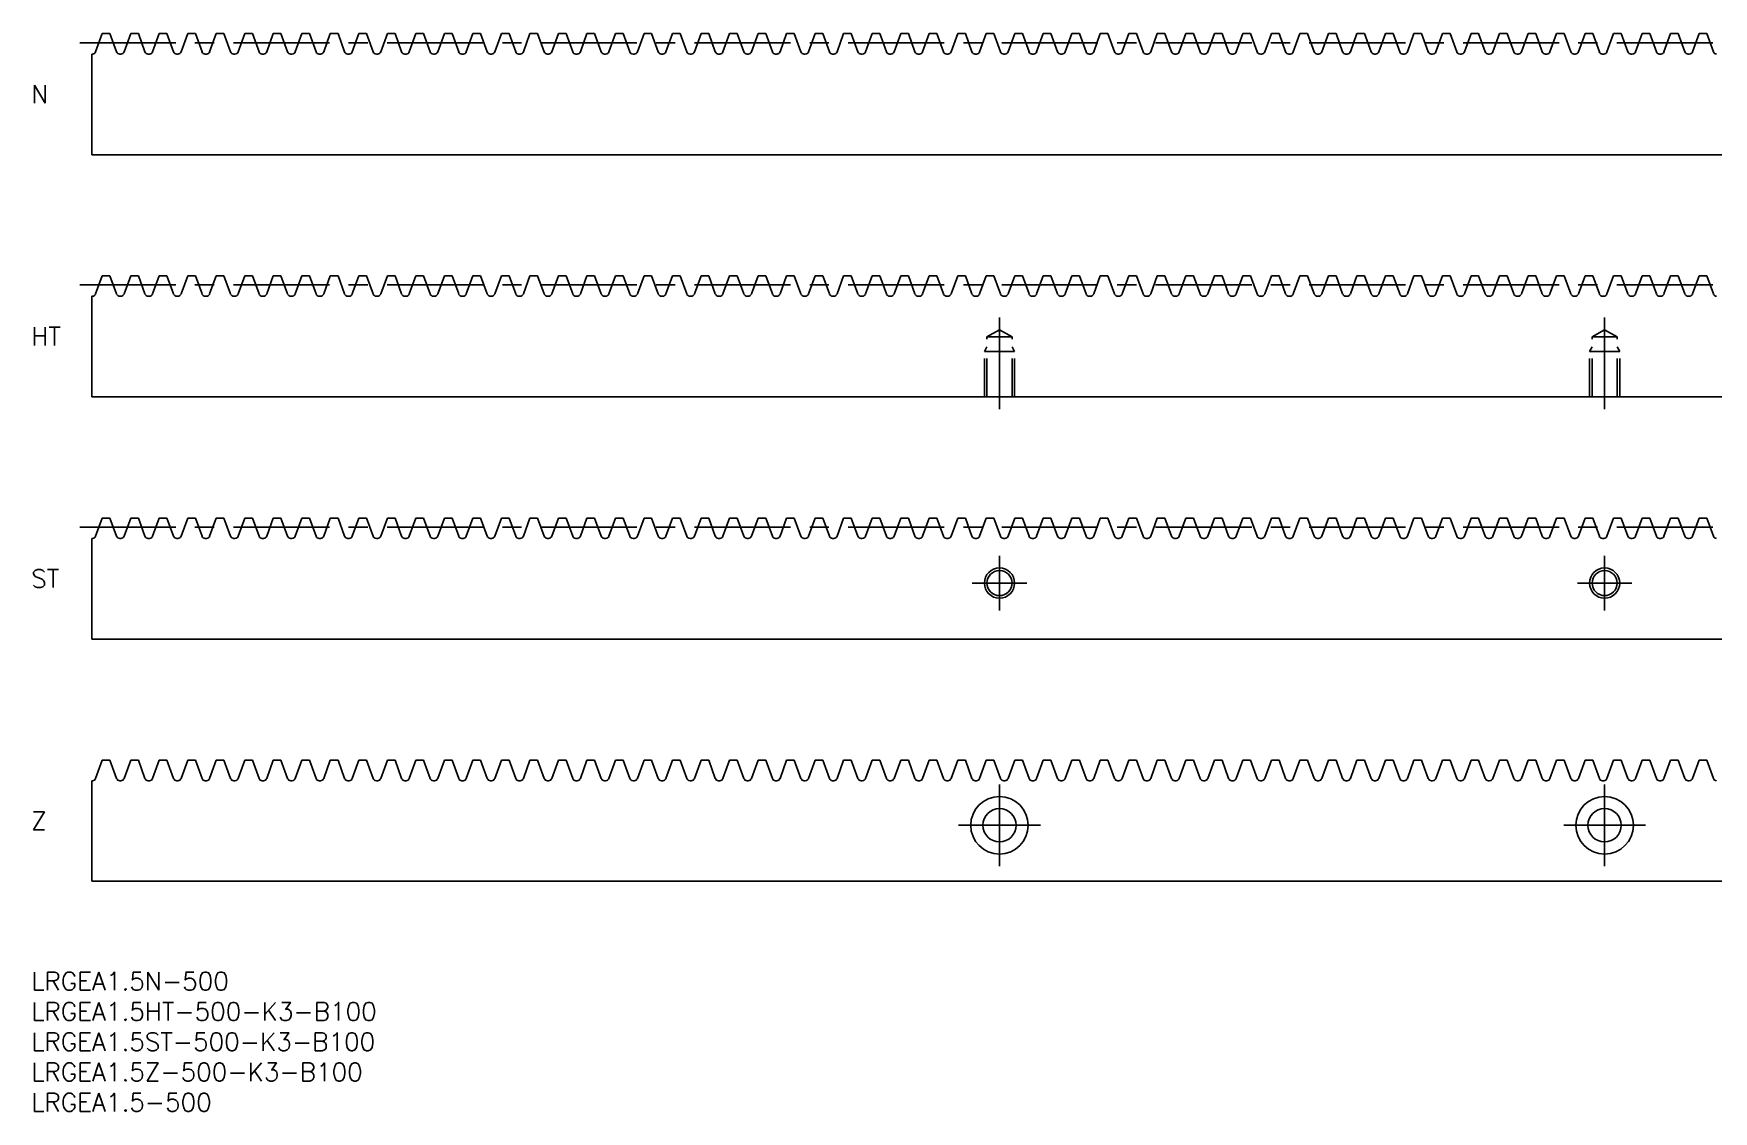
# Model space of a CAD drawing. Extents: x 0 to 542, y -23 to 155.
# Drawn here: x 0.4 to 278, y -23 to 155 of the extents above; entities that cross this region are included whole.
import ezdxf

# ---------------------------------------------------------------- set-up
doc = ezdxf.new("R2010")
doc.units = 0
doc.header["$LTSCALE"] = 0.5
doc.linetypes.add('CENTER', pattern=[50.8, 31.75, -6.35, 6.35, -6.35])
doc.linetypes.add('DASHED', pattern=[19.05, 12.7, -6.35])
for name, color, linetype in [('MSM_CENTER', 1, 'CENTER'), ('MSM_CONTINUOUS', 7, 'CONTINUOUS'), ('MSM_DASHED', 4, 'DASHED'), ('MSM_NARROW', 5, 'CONTINUOUS'), ('MSM_PART_NUMBER', 7, 'CONTINUOUS')]:
    doc.layers.add(name, color=color, linetype=linetype)
doc.styles.get("Standard").update_dxf_attribs({"font": 'txt.shx', "height": 3, "bigfont": 'bigfont.shx'})

msp = doc.modelspace()

# ---------------------------------------------------------------- linework, layer by layer
at = {"layer": 'MSM_CENTER'}
for p, q in [((8, 153.5), (512, 153.5)), ((8, 113.5), (512, 113.5)), ((160, 93), (160, 108.09)), ((260, 93), (260, 108.09)), ((8, 73.5), (512, 73.5)), ((160, 59.75), (160, 68.75)), ((260, 59.75), (260, 68.75)), ((155.5, 64.25), (164.5, 64.25)), ((255.5, 64.25), (264.5, 64.25)), ((160, 31), (160, 17.5)), ((260, 31), (260, 17.5)), ((166.75, 24.25), (153.25, 24.25)), ((266.75, 24.25), (253.25, 24.25))]:
    msp.add_line(p, q, dxfattribs=at)
at = {"layer": 'MSM_CONTINUOUS'}
for p, q in [((10.63, 152), (11.72, 155)), ((12.99, 155), (11.72, 155)), ((12.99, 155), (14.08, 152)), ((15.34, 152), (16.44, 155)), ((17.7, 155), (16.44, 155)), ((17.7, 155), (18.79, 152)), ((20.06, 152), (21.15, 155)), ((22.41, 155), (21.15, 155)), ((22.41, 155), (23.51, 152)), ((24.77, 152), (25.86, 155)), ((27.13, 155), (25.86, 155)), ((27.13, 155), (28.22, 152)), ((29.48, 152), (30.57, 155)), ((31.84, 155), (30.57, 155)), ((31.84, 155), (32.93, 152)), ((34.19, 152), (35.29, 155)), ((36.55, 155), (35.29, 155)), ((36.55, 155), (37.64, 152)), ((38.91, 152), (40, 155)), ((41.26, 155), (40, 155)), ((41.26, 155), (42.35, 152)), ((43.62, 152), (44.71, 155)), ((45.98, 155), (44.71, 155)), ((45.98, 155), (47.07, 152)), ((48.33, 152), (49.42, 155)), ((50.69, 155), (49.42, 155)), ((50.69, 155), (51.78, 152)), ((53.04, 152), (54.14, 155)), ((55.4, 155), (54.14, 155)), ((55.4, 155), (56.49, 152)), ((57.76, 152), (58.85, 155)), ((60.11, 155), (58.85, 155)), ((60.11, 155), (61.2, 152)), ((62.47, 152), (63.56, 155)), ((64.82, 155), (63.56, 155)), ((64.82, 155), (65.92, 152)), ((67.18, 152), (68.27, 155)), ((69.54, 155), (68.27, 155)), ((69.54, 155), (70.63, 152)), ((71.89, 152), (72.99, 155)), ((74.25, 155), (72.99, 155)), ((74.25, 155), (75.34, 152)), ((76.61, 152), (77.7, 155)), ((78.96, 155), (77.7, 155)), ((78.96, 155), (80.05, 152)), ((81.32, 152), (82.41, 155)), ((83.67, 155), (82.41, 155)), ((83.67, 155), (84.77, 152)), ((86.03, 152), (87.12, 155)), ((88.39, 155), (87.12, 155)), ((88.39, 155), (89.48, 152)), ((90.74, 152), (91.83, 155)), ((93.1, 155), (91.83, 155)), ((93.1, 155), (94.19, 152)), ((95.46, 152), (96.55, 155)), ((97.81, 155), (96.55, 155)), ((97.81, 155), (98.9, 152)), ((100.17, 152), (101.26, 155)), ((102.52, 155), (101.26, 155)), ((102.52, 155), (103.62, 152)), ((104.88, 152), (105.97, 155)), ((107.24, 155), (105.97, 155)), ((107.24, 155), (108.33, 152)), ((109.59, 152), (110.68, 155)), ((111.95, 155), (110.68, 155)), ((111.95, 155), (113.04, 152)), ((114.3, 152), (115.4, 155)), ((116.66, 155), (115.4, 155)), ((116.66, 155), (117.75, 152)), ((119.02, 152), (120.11, 155)), ((121.37, 155), (120.11, 155)), ((121.37, 155), (122.47, 152)), ((123.73, 152), (124.82, 155)), ((126.09, 155), (124.82, 155)), ((126.09, 155), (127.18, 152)), ((128.44, 152), (129.53, 155)), ((130.8, 155), (129.53, 155)), ((130.8, 155), (131.89, 152)), ((133.15, 152), (134.25, 155)), ((135.51, 155), (134.25, 155)), ((135.51, 155), (136.6, 152)), ((137.87, 152), (138.96, 155)), ((140.22, 155), (138.96, 155)), ((140.22, 155), (141.32, 152)), ((142.58, 152), (143.67, 155)), ((144.94, 155), (143.67, 155)), ((144.94, 155), (146.03, 152)), ((147.29, 152), (148.38, 155)), ((149.65, 155), (148.38, 155)), ((149.65, 155), (150.74, 152)), ((152, 152), (153.1, 155)), ((154.36, 155), (153.1, 155)), ((154.36, 155), (155.45, 152)), ((156.72, 152), (157.81, 155)), ((159.07, 155), (157.81, 155)), ((159.07, 155), (160.16, 152)), ((161.43, 152), (162.52, 155)), ((163.79, 155), (162.52, 155)), ((163.79, 155), (164.88, 152)), ((166.14, 152), (167.23, 155)), ((168.5, 155), (167.23, 155)), ((168.5, 155), (169.59, 152)), ((170.85, 152), (171.95, 155)), ((173.21, 155), (171.95, 155)), ((173.21, 155), (174.3, 152)), ((175.57, 152), (176.66, 155)), ((177.92, 155), (176.66, 155)), ((177.92, 155), (179.01, 152)), ((180.28, 152), (181.37, 155)), ((182.63, 155), (181.37, 155)), ((182.63, 155), (183.73, 152)), ((184.99, 152), (186.08, 155)), ((187.35, 155), (186.08, 155)), ((187.35, 155), (188.44, 152)), ((189.7, 152), (190.8, 155)), ((192.06, 155), (190.8, 155)), ((192.06, 155), (193.15, 152)), ((194.42, 152), (195.51, 155)), ((196.77, 155), (195.51, 155)), ((196.77, 155), (197.86, 152)), ((199.13, 152), (200.22, 155)), ((201.48, 155), (200.22, 155)), ((201.48, 155), (202.58, 152)), ((203.84, 152), (204.93, 155)), ((206.2, 155), (204.93, 155)), ((206.2, 155), (207.29, 152)), ((208.55, 152), (209.64, 155)), ((210.91, 155), (209.64, 155)), ((210.91, 155), (212, 152)), ((213.27, 152), (214.36, 155)), ((215.62, 155), (214.36, 155)), ((215.62, 155), (216.71, 152)), ((217.98, 152), (219.07, 155)), ((220.33, 155), (219.07, 155)), ((220.33, 155), (221.43, 152)), ((222.69, 152), (223.78, 155)), ((225.05, 155), (223.78, 155)), ((225.05, 155), (226.14, 152)), ((227.4, 152), (228.49, 155)), ((229.76, 155), (228.49, 155)), ((229.76, 155), (230.85, 152)), ((232.11, 152), (233.21, 155)), ((234.47, 155), (233.21, 155)), ((234.47, 155), (235.56, 152)), ((236.83, 152), (237.92, 155)), ((239.18, 155), (237.92, 155)), ((239.18, 155), (240.28, 152)), ((241.54, 152), (242.63, 155)), ((243.9, 155), (242.63, 155)), ((243.9, 155), (244.99, 152)), ((246.25, 152), (247.34, 155)), ((248.61, 155), (247.34, 155)), ((248.61, 155), (249.7, 152)), ((250.96, 152), (252.06, 155)), ((253.32, 155), (252.06, 155)), ((253.32, 155), (254.41, 152)), ((255.68, 152), (256.77, 155)), ((258.03, 155), (256.77, 155)), ((258.03, 155), (259.13, 152)), ((260.39, 152), (261.48, 155)), ((262.75, 155), (261.48, 155)), ((262.75, 155), (263.84, 152)), ((265.1, 152), (266.19, 155)), ((267.46, 155), (266.19, 155)), ((267.46, 155), (268.55, 152)), ((269.81, 152), (270.91, 155)), ((272.17, 155), (270.91, 155)), ((272.17, 155), (273.26, 152)), ((274.53, 152), (275.62, 155)), ((276.88, 155), (275.62, 155)), ((276.88, 155), (277.97, 152)), ((10, 151.62), (10.1, 151.62)), ((10, 151.62), (10, 135)), ((14.62, 151.62), (14.81, 151.62)), ((19.33, 151.62), (19.52, 151.62)), ((24.04, 151.62), (24.23, 151.62)), ((28.75, 151.62), (28.95, 151.62)), ((33.47, 151.62), (33.66, 151.62)), ((38.18, 151.62), (38.37, 151.62)), ((42.89, 151.62), (43.08, 151.62)), ((47.6, 151.62), (47.8, 151.62)), ((52.32, 151.62), (52.51, 151.62)), ((57.03, 151.62), (57.22, 151.62)), ((61.74, 151.62), (61.93, 151.62)), ((66.45, 151.62), (66.65, 151.62)), ((71.16, 151.62), (71.36, 151.62)), ((75.88, 151.62), (76.07, 151.62)), ((80.59, 151.62), (80.78, 151.62)), ((85.3, 151.62), (85.49, 151.62)), ((90.01, 151.62), (90.21, 151.62)), ((94.73, 151.62), (94.92, 151.62)), ((99.44, 151.62), (99.63, 151.62)), ((104.15, 151.62), (104.34, 151.62)), ((108.86, 151.62), (109.06, 151.62)), ((113.58, 151.62), (113.77, 151.62)), ((118.29, 151.62), (118.48, 151.62)), ((123, 151.62), (123.19, 151.62)), ((127.71, 151.62), (127.91, 151.62)), ((132.43, 151.62), (132.62, 151.62)), ((137.14, 151.62), (137.33, 151.62)), ((141.85, 151.62), (142.04, 151.62)), ((146.56, 151.62), (146.76, 151.62)), ((151.28, 151.62), (151.47, 151.62)), ((155.99, 151.62), (156.18, 151.62)), ((160.7, 151.62), (160.89, 151.62)), ((165.41, 151.62), (165.61, 151.62)), ((170.13, 151.62), (170.32, 151.62)), ((174.84, 151.62), (175.03, 151.62)), ((179.55, 151.62), (179.74, 151.62)), ((184.26, 151.62), (184.46, 151.62)), ((188.97, 151.62), (189.17, 151.62)), ((193.69, 151.62), (193.88, 151.62)), ((198.4, 151.62), (198.59, 151.62)), ((203.11, 151.62), (203.3, 151.62)), ((207.82, 151.62), (208.02, 151.62)), ((212.54, 151.62), (212.73, 151.62)), ((217.25, 151.62), (217.44, 151.62)), ((221.96, 151.62), (222.15, 151.62)), ((226.67, 151.62), (226.87, 151.62)), ((231.39, 151.62), (231.58, 151.62)), ((236.1, 151.62), (236.29, 151.62)), ((240.81, 151.62), (241, 151.62)), ((245.52, 151.62), (245.72, 151.62)), ((250.24, 151.62), (250.43, 151.62)), ((254.95, 151.62), (255.14, 151.62)), ((259.66, 151.62), (259.85, 151.62)), ((264.37, 151.62), (264.57, 151.62)), ((269.09, 151.62), (269.28, 151.62)), ((273.8, 151.62), (273.99, 151.62)), ((10, 135), (510, 135)), ((10.63, 112), (11.72, 115)), ((12.99, 115), (11.72, 115)), ((12.99, 115), (14.08, 112)), ((15.34, 112), (16.44, 115)), ((17.7, 115), (16.44, 115)), ((17.7, 115), (18.79, 112)), ((20.06, 112), (21.15, 115)), ((22.41, 115), (21.15, 115)), ((22.41, 115), (23.51, 112)), ((24.77, 112), (25.86, 115)), ((27.13, 115), (25.86, 115)), ((27.13, 115), (28.22, 112)), ((29.48, 112), (30.57, 115)), ((31.84, 115), (30.57, 115)), ((31.84, 115), (32.93, 112)), ((34.19, 112), (35.29, 115)), ((36.55, 115), (35.29, 115)), ((36.55, 115), (37.64, 112)), ((38.91, 112), (40, 115)), ((41.26, 115), (40, 115)), ((41.26, 115), (42.35, 112)), ((43.62, 112), (44.71, 115)), ((45.98, 115), (44.71, 115)), ((45.98, 115), (47.07, 112)), ((48.33, 112), (49.42, 115)), ((50.69, 115), (49.42, 115)), ((50.69, 115), (51.78, 112)), ((53.04, 112), (54.14, 115)), ((55.4, 115), (54.14, 115)), ((55.4, 115), (56.49, 112)), ((57.76, 112), (58.85, 115)), ((60.11, 115), (58.85, 115)), ((60.11, 115), (61.2, 112)), ((62.47, 112), (63.56, 115)), ((64.82, 115), (63.56, 115)), ((64.82, 115), (65.92, 112)), ((67.18, 112), (68.27, 115)), ((69.54, 115), (68.27, 115)), ((69.54, 115), (70.63, 112)), ((71.89, 112), (72.99, 115)), ((74.25, 115), (72.99, 115)), ((74.25, 115), (75.34, 112)), ((76.61, 112), (77.7, 115)), ((78.96, 115), (77.7, 115)), ((78.96, 115), (80.05, 112)), ((81.32, 112), (82.41, 115)), ((83.67, 115), (82.41, 115)), ((83.67, 115), (84.77, 112)), ((86.03, 112), (87.12, 115)), ((88.39, 115), (87.12, 115)), ((88.39, 115), (89.48, 112)), ((90.74, 112), (91.83, 115)), ((93.1, 115), (91.83, 115)), ((93.1, 115), (94.19, 112)), ((95.46, 112), (96.55, 115)), ((97.81, 115), (96.55, 115)), ((97.81, 115), (98.9, 112)), ((100.17, 112), (101.26, 115)), ((102.52, 115), (101.26, 115)), ((102.52, 115), (103.62, 112)), ((104.88, 112), (105.97, 115)), ((107.24, 115), (105.97, 115)), ((107.24, 115), (108.33, 112)), ((109.59, 112), (110.68, 115)), ((111.95, 115), (110.68, 115)), ((111.95, 115), (113.04, 112)), ((114.3, 112), (115.4, 115)), ((116.66, 115), (115.4, 115)), ((116.66, 115), (117.75, 112)), ((119.02, 112), (120.11, 115)), ((121.37, 115), (120.11, 115)), ((121.37, 115), (122.47, 112)), ((123.73, 112), (124.82, 115)), ((126.09, 115), (124.82, 115)), ((126.09, 115), (127.18, 112)), ((128.44, 112), (129.53, 115)), ((130.8, 115), (129.53, 115)), ((130.8, 115), (131.89, 112)), ((133.15, 112), (134.25, 115)), ((135.51, 115), (134.25, 115)), ((135.51, 115), (136.6, 112)), ((137.87, 112), (138.96, 115)), ((140.22, 115), (138.96, 115)), ((140.22, 115), (141.32, 112)), ((142.58, 112), (143.67, 115)), ((144.94, 115), (143.67, 115)), ((144.94, 115), (146.03, 112)), ((147.29, 112), (148.38, 115)), ((149.65, 115), (148.38, 115)), ((149.65, 115), (150.74, 112)), ((152, 112), (153.1, 115)), ((154.36, 115), (153.1, 115)), ((154.36, 115), (155.45, 112)), ((156.72, 112), (157.81, 115)), ((159.07, 115), (157.81, 115)), ((159.07, 115), (160.16, 112)), ((161.43, 112), (162.52, 115)), ((163.79, 115), (162.52, 115)), ((163.79, 115), (164.88, 112)), ((166.14, 112), (167.23, 115)), ((168.5, 115), (167.23, 115)), ((168.5, 115), (169.59, 112)), ((170.85, 112), (171.95, 115)), ((173.21, 115), (171.95, 115)), ((173.21, 115), (174.3, 112)), ((175.57, 112), (176.66, 115)), ((177.92, 115), (176.66, 115)), ((177.92, 115), (179.01, 112)), ((180.28, 112), (181.37, 115)), ((182.63, 115), (181.37, 115)), ((182.63, 115), (183.73, 112)), ((184.99, 112), (186.08, 115)), ((187.35, 115), (186.08, 115)), ((187.35, 115), (188.44, 112)), ((189.7, 112), (190.8, 115)), ((192.06, 115), (190.8, 115)), ((192.06, 115), (193.15, 112)), ((194.42, 112), (195.51, 115)), ((196.77, 115), (195.51, 115)), ((196.77, 115), (197.86, 112)), ((199.13, 112), (200.22, 115)), ((201.48, 115), (200.22, 115)), ((201.48, 115), (202.58, 112)), ((203.84, 112), (204.93, 115)), ((206.2, 115), (204.93, 115)), ((206.2, 115), (207.29, 112)), ((208.55, 112), (209.64, 115)), ((210.91, 115), (209.64, 115)), ((210.91, 115), (212, 112)), ((213.27, 112), (214.36, 115)), ((215.62, 115), (214.36, 115)), ((215.62, 115), (216.71, 112)), ((217.98, 112), (219.07, 115)), ((220.33, 115), (219.07, 115)), ((220.33, 115), (221.43, 112)), ((222.69, 112), (223.78, 115)), ((225.05, 115), (223.78, 115)), ((225.05, 115), (226.14, 112)), ((227.4, 112), (228.49, 115)), ((229.76, 115), (228.49, 115)), ((229.76, 115), (230.85, 112)), ((232.11, 112), (233.21, 115)), ((234.47, 115), (233.21, 115)), ((234.47, 115), (235.56, 112)), ((236.83, 112), (237.92, 115)), ((239.18, 115), (237.92, 115)), ((239.18, 115), (240.28, 112)), ((241.54, 112), (242.63, 115)), ((243.9, 115), (242.63, 115)), ((243.9, 115), (244.99, 112)), ((246.25, 112), (247.34, 115)), ((248.61, 115), (247.34, 115)), ((248.61, 115), (249.7, 112)), ((250.96, 112), (252.06, 115)), ((253.32, 115), (252.06, 115)), ((253.32, 115), (254.41, 112)), ((255.68, 112), (256.77, 115)), ((258.03, 115), (256.77, 115)), ((258.03, 115), (259.13, 112)), ((260.39, 112), (261.48, 115)), ((262.75, 115), (261.48, 115)), ((262.75, 115), (263.84, 112)), ((265.1, 112), (266.19, 115)), ((267.46, 115), (266.19, 115)), ((267.46, 115), (268.55, 112)), ((269.81, 112), (270.91, 115)), ((272.17, 115), (270.91, 115)), ((272.17, 115), (273.26, 112)), ((274.53, 112), (275.62, 115)), ((276.88, 115), (275.62, 115)), ((276.88, 115), (277.97, 112)), ((10, 111.62), (10.1, 111.62)), ((10, 111.62), (10, 95)), ((14.62, 111.62), (14.81, 111.62)), ((19.33, 111.62), (19.52, 111.62)), ((24.04, 111.62), (24.23, 111.62)), ((28.75, 111.62), (28.95, 111.62)), ((33.47, 111.62), (33.66, 111.62)), ((38.18, 111.62), (38.37, 111.62)), ((42.89, 111.62), (43.08, 111.62)), ((47.6, 111.62), (47.8, 111.62)), ((52.32, 111.62), (52.51, 111.62)), ((57.03, 111.62), (57.22, 111.62)), ((61.74, 111.62), (61.93, 111.62)), ((66.45, 111.62), (66.65, 111.62)), ((71.16, 111.62), (71.36, 111.62)), ((75.88, 111.62), (76.07, 111.62)), ((80.59, 111.62), (80.78, 111.62)), ((85.3, 111.62), (85.49, 111.62)), ((90.01, 111.62), (90.21, 111.62)), ((94.73, 111.62), (94.92, 111.62)), ((99.44, 111.62), (99.63, 111.62)), ((104.15, 111.62), (104.34, 111.62)), ((108.86, 111.62), (109.06, 111.62)), ((113.58, 111.62), (113.77, 111.62)), ((118.29, 111.62), (118.48, 111.62)), ((123, 111.62), (123.19, 111.62)), ((127.71, 111.62), (127.91, 111.62)), ((132.43, 111.62), (132.62, 111.62)), ((137.14, 111.62), (137.33, 111.62)), ((141.85, 111.62), (142.04, 111.62)), ((146.56, 111.62), (146.76, 111.62)), ((151.28, 111.62), (151.47, 111.62)), ((155.99, 111.62), (156.18, 111.62)), ((160.7, 111.62), (160.89, 111.62)), ((165.41, 111.62), (165.61, 111.62)), ((170.13, 111.62), (170.32, 111.62)), ((174.84, 111.62), (175.03, 111.62)), ((179.55, 111.62), (179.74, 111.62)), ((184.26, 111.62), (184.46, 111.62)), ((188.97, 111.62), (189.17, 111.62)), ((193.69, 111.62), (193.88, 111.62)), ((198.4, 111.62), (198.59, 111.62)), ((203.11, 111.62), (203.3, 111.62)), ((207.82, 111.62), (208.02, 111.62)), ((212.54, 111.62), (212.73, 111.62)), ((217.25, 111.62), (217.44, 111.62)), ((221.96, 111.62), (222.15, 111.62)), ((226.67, 111.62), (226.87, 111.62)), ((231.39, 111.62), (231.58, 111.62)), ((236.1, 111.62), (236.29, 111.62)), ((240.81, 111.62), (241, 111.62)), ((245.52, 111.62), (245.72, 111.62)), ((250.24, 111.62), (250.43, 111.62)), ((254.95, 111.62), (255.14, 111.62)), ((259.66, 111.62), (259.85, 111.62)), ((264.37, 111.62), (264.57, 111.62)), ((269.09, 111.62), (269.28, 111.62)), ((273.8, 111.62), (273.99, 111.62)), ((10, 95), (510, 95)), ((10.63, 72), (11.72, 75)), ((12.99, 75), (11.72, 75)), ((12.99, 75), (14.08, 72)), ((15.34, 72), (16.44, 75)), ((17.7, 75), (16.44, 75)), ((17.7, 75), (18.79, 72)), ((20.06, 72), (21.15, 75)), ((22.41, 75), (21.15, 75)), ((22.41, 75), (23.51, 72)), ((24.77, 72), (25.86, 75)), ((27.13, 75), (25.86, 75)), ((27.13, 75), (28.22, 72)), ((29.48, 72), (30.57, 75)), ((31.84, 75), (30.57, 75)), ((31.84, 75), (32.93, 72)), ((34.19, 72), (35.29, 75)), ((36.55, 75), (35.29, 75)), ((36.55, 75), (37.64, 72)), ((38.91, 72), (40, 75)), ((41.26, 75), (40, 75)), ((41.26, 75), (42.35, 72)), ((43.62, 72), (44.71, 75)), ((45.98, 75), (44.71, 75)), ((45.98, 75), (47.07, 72)), ((48.33, 72), (49.42, 75)), ((50.69, 75), (49.42, 75)), ((50.69, 75), (51.78, 72)), ((53.04, 72), (54.14, 75)), ((55.4, 75), (54.14, 75)), ((55.4, 75), (56.49, 72)), ((57.76, 72), (58.85, 75)), ((60.11, 75), (58.85, 75)), ((60.11, 75), (61.2, 72)), ((62.47, 72), (63.56, 75)), ((64.82, 75), (63.56, 75)), ((64.82, 75), (65.92, 72)), ((67.18, 72), (68.27, 75)), ((69.54, 75), (68.27, 75)), ((69.54, 75), (70.63, 72)), ((71.89, 72), (72.99, 75)), ((74.25, 75), (72.99, 75)), ((74.25, 75), (75.34, 72)), ((76.61, 72), (77.7, 75)), ((78.96, 75), (77.7, 75)), ((78.96, 75), (80.05, 72)), ((81.32, 72), (82.41, 75)), ((83.67, 75), (82.41, 75)), ((83.67, 75), (84.77, 72)), ((86.03, 72), (87.12, 75)), ((88.39, 75), (87.12, 75)), ((88.39, 75), (89.48, 72)), ((90.74, 72), (91.83, 75)), ((93.1, 75), (91.83, 75)), ((93.1, 75), (94.19, 72)), ((95.46, 72), (96.55, 75)), ((97.81, 75), (96.55, 75)), ((97.81, 75), (98.9, 72)), ((100.17, 72), (101.26, 75)), ((102.52, 75), (101.26, 75)), ((102.52, 75), (103.62, 72)), ((104.88, 72), (105.97, 75)), ((107.24, 75), (105.97, 75)), ((107.24, 75), (108.33, 72)), ((109.59, 72), (110.68, 75)), ((111.95, 75), (110.68, 75)), ((111.95, 75), (113.04, 72)), ((114.3, 72), (115.4, 75)), ((116.66, 75), (115.4, 75)), ((116.66, 75), (117.75, 72)), ((119.02, 72), (120.11, 75)), ((121.37, 75), (120.11, 75)), ((121.37, 75), (122.47, 72)), ((123.73, 72), (124.82, 75)), ((126.09, 75), (124.82, 75)), ((126.09, 75), (127.18, 72)), ((128.44, 72), (129.53, 75)), ((130.8, 75), (129.53, 75)), ((130.8, 75), (131.89, 72)), ((133.15, 72), (134.25, 75)), ((135.51, 75), (134.25, 75)), ((135.51, 75), (136.6, 72)), ((137.87, 72), (138.96, 75)), ((140.22, 75), (138.96, 75)), ((140.22, 75), (141.32, 72)), ((142.58, 72), (143.67, 75)), ((144.94, 75), (143.67, 75)), ((144.94, 75), (146.03, 72)), ((147.29, 72), (148.38, 75)), ((149.65, 75), (148.38, 75)), ((149.65, 75), (150.74, 72)), ((152, 72), (153.1, 75)), ((154.36, 75), (153.1, 75)), ((154.36, 75), (155.45, 72)), ((156.72, 72), (157.81, 75)), ((159.07, 75), (157.81, 75)), ((159.07, 75), (160.16, 72)), ((161.43, 72), (162.52, 75)), ((163.79, 75), (162.52, 75)), ((163.79, 75), (164.88, 72)), ((166.14, 72), (167.23, 75)), ((168.5, 75), (167.23, 75)), ((168.5, 75), (169.59, 72)), ((170.85, 72), (171.95, 75)), ((173.21, 75), (171.95, 75)), ((173.21, 75), (174.3, 72)), ((175.57, 72), (176.66, 75)), ((177.92, 75), (176.66, 75)), ((177.92, 75), (179.01, 72)), ((180.28, 72), (181.37, 75)), ((182.63, 75), (181.37, 75)), ((182.63, 75), (183.73, 72)), ((184.99, 72), (186.08, 75)), ((187.35, 75), (186.08, 75)), ((187.35, 75), (188.44, 72)), ((189.7, 72), (190.8, 75)), ((192.06, 75), (190.8, 75)), ((192.06, 75), (193.15, 72)), ((194.42, 72), (195.51, 75)), ((196.77, 75), (195.51, 75)), ((196.77, 75), (197.86, 72)), ((199.13, 72), (200.22, 75)), ((201.48, 75), (200.22, 75)), ((201.48, 75), (202.58, 72)), ((203.84, 72), (204.93, 75)), ((206.2, 75), (204.93, 75)), ((206.2, 75), (207.29, 72)), ((208.55, 72), (209.64, 75)), ((210.91, 75), (209.64, 75)), ((210.91, 75), (212, 72)), ((213.27, 72), (214.36, 75)), ((215.62, 75), (214.36, 75)), ((215.62, 75), (216.71, 72)), ((217.98, 72), (219.07, 75)), ((220.33, 75), (219.07, 75)), ((220.33, 75), (221.43, 72)), ((222.69, 72), (223.78, 75)), ((225.05, 75), (223.78, 75)), ((225.05, 75), (226.14, 72)), ((227.4, 72), (228.49, 75)), ((229.76, 75), (228.49, 75)), ((229.76, 75), (230.85, 72)), ((232.11, 72), (233.21, 75)), ((234.47, 75), (233.21, 75)), ((234.47, 75), (235.56, 72)), ((236.83, 72), (237.92, 75)), ((239.18, 75), (237.92, 75)), ((239.18, 75), (240.28, 72)), ((241.54, 72), (242.63, 75)), ((243.9, 75), (242.63, 75)), ((243.9, 75), (244.99, 72)), ((246.25, 72), (247.34, 75)), ((248.61, 75), (247.34, 75)), ((248.61, 75), (249.7, 72)), ((250.96, 72), (252.06, 75)), ((253.32, 75), (252.06, 75)), ((253.32, 75), (254.41, 72)), ((255.68, 72), (256.77, 75)), ((258.03, 75), (256.77, 75)), ((258.03, 75), (259.13, 72)), ((260.39, 72), (261.48, 75)), ((262.75, 75), (261.48, 75)), ((262.75, 75), (263.84, 72)), ((265.1, 72), (266.19, 75)), ((267.46, 75), (266.19, 75)), ((267.46, 75), (268.55, 72)), ((269.81, 72), (270.91, 75)), ((272.17, 75), (270.91, 75)), ((272.17, 75), (273.26, 72)), ((274.53, 72), (275.62, 75)), ((276.88, 75), (275.62, 75)), ((276.88, 75), (277.97, 72)), ((10, 71.62), (10.1, 71.62)), ((10, 71.62), (10, 55)), ((14.62, 71.62), (14.81, 71.62)), ((19.33, 71.62), (19.52, 71.62)), ((24.04, 71.62), (24.23, 71.62)), ((28.75, 71.62), (28.95, 71.62)), ((33.47, 71.62), (33.66, 71.62)), ((38.18, 71.62), (38.37, 71.62)), ((42.89, 71.62), (43.08, 71.62)), ((47.6, 71.62), (47.8, 71.62)), ((52.32, 71.62), (52.51, 71.62)), ((57.03, 71.62), (57.22, 71.62)), ((61.74, 71.62), (61.93, 71.62)), ((66.45, 71.62), (66.65, 71.62)), ((71.16, 71.62), (71.36, 71.62)), ((75.88, 71.62), (76.07, 71.62)), ((80.59, 71.62), (80.78, 71.62)), ((85.3, 71.62), (85.49, 71.62)), ((90.01, 71.62), (90.21, 71.62)), ((94.73, 71.62), (94.92, 71.62)), ((99.44, 71.62), (99.63, 71.62)), ((104.15, 71.62), (104.34, 71.62)), ((108.86, 71.62), (109.06, 71.62)), ((113.58, 71.62), (113.77, 71.62)), ((118.29, 71.62), (118.48, 71.62)), ((123, 71.62), (123.19, 71.62)), ((127.71, 71.62), (127.91, 71.62)), ((132.43, 71.62), (132.62, 71.62)), ((137.14, 71.62), (137.33, 71.62)), ((141.85, 71.62), (142.04, 71.62)), ((146.56, 71.62), (146.76, 71.62)), ((151.28, 71.62), (151.47, 71.62)), ((155.99, 71.62), (156.18, 71.62)), ((160.7, 71.62), (160.89, 71.62)), ((165.41, 71.62), (165.61, 71.62)), ((170.13, 71.62), (170.32, 71.62)), ((174.84, 71.62), (175.03, 71.62)), ((179.55, 71.62), (179.74, 71.62)), ((184.26, 71.62), (184.46, 71.62)), ((188.97, 71.62), (189.17, 71.62)), ((193.69, 71.62), (193.88, 71.62)), ((198.4, 71.62), (198.59, 71.62)), ((203.11, 71.62), (203.3, 71.62)), ((207.82, 71.62), (208.02, 71.62)), ((212.54, 71.62), (212.73, 71.62)), ((217.25, 71.62), (217.44, 71.62)), ((221.96, 71.62), (222.15, 71.62)), ((226.67, 71.62), (226.87, 71.62)), ((231.39, 71.62), (231.58, 71.62)), ((236.1, 71.62), (236.29, 71.62)), ((240.81, 71.62), (241, 71.62)), ((245.52, 71.62), (245.72, 71.62)), ((250.24, 71.62), (250.43, 71.62)), ((254.95, 71.62), (255.14, 71.62)), ((259.66, 71.62), (259.85, 71.62)), ((264.37, 71.62), (264.57, 71.62)), ((269.09, 71.62), (269.28, 71.62)), ((273.8, 71.62), (273.99, 71.62)), ((10, 55), (510, 55)), ((10.63, 32), (11.72, 35)), ((12.99, 35), (11.72, 35)), ((12.99, 35), (14.08, 32)), ((15.34, 32), (16.44, 35)), ((17.7, 35), (16.44, 35)), ((17.7, 35), (18.79, 32)), ((20.06, 32), (21.15, 35)), ((22.41, 35), (21.15, 35)), ((22.41, 35), (23.51, 32)), ((24.77, 32), (25.86, 35)), ((27.13, 35), (25.86, 35)), ((27.13, 35), (28.22, 32)), ((29.48, 32), (30.57, 35)), ((31.84, 35), (30.57, 35)), ((31.84, 35), (32.93, 32)), ((34.19, 32), (35.29, 35)), ((36.55, 35), (35.29, 35)), ((36.55, 35), (37.64, 32)), ((38.91, 32), (40, 35)), ((41.26, 35), (40, 35)), ((41.26, 35), (42.35, 32)), ((43.62, 32), (44.71, 35)), ((45.98, 35), (44.71, 35)), ((45.98, 35), (47.07, 32)), ((48.33, 32), (49.42, 35)), ((50.69, 35), (49.42, 35)), ((50.69, 35), (51.78, 32)), ((53.04, 32), (54.14, 35)), ((55.4, 35), (54.14, 35)), ((55.4, 35), (56.49, 32)), ((57.76, 32), (58.85, 35)), ((60.11, 35), (58.85, 35)), ((60.11, 35), (61.2, 32)), ((62.47, 32), (63.56, 35)), ((64.82, 35), (63.56, 35)), ((64.82, 35), (65.92, 32)), ((67.18, 32), (68.27, 35)), ((69.54, 35), (68.27, 35)), ((69.54, 35), (70.63, 32)), ((71.89, 32), (72.99, 35)), ((74.25, 35), (72.99, 35)), ((74.25, 35), (75.34, 32)), ((76.61, 32), (77.7, 35)), ((78.96, 35), (77.7, 35)), ((78.96, 35), (80.05, 32)), ((81.32, 32), (82.41, 35)), ((83.67, 35), (82.41, 35)), ((83.67, 35), (84.77, 32)), ((86.03, 32), (87.12, 35)), ((88.39, 35), (87.12, 35)), ((88.39, 35), (89.48, 32)), ((90.74, 32), (91.83, 35)), ((93.1, 35), (91.83, 35)), ((93.1, 35), (94.19, 32)), ((95.46, 32), (96.55, 35)), ((97.81, 35), (96.55, 35)), ((97.81, 35), (98.9, 32)), ((100.17, 32), (101.26, 35)), ((102.52, 35), (101.26, 35)), ((102.52, 35), (103.62, 32)), ((104.88, 32), (105.97, 35)), ((107.24, 35), (105.97, 35)), ((107.24, 35), (108.33, 32)), ((109.59, 32), (110.68, 35)), ((111.95, 35), (110.68, 35)), ((111.95, 35), (113.04, 32)), ((114.3, 32), (115.4, 35)), ((116.66, 35), (115.4, 35)), ((116.66, 35), (117.75, 32)), ((119.02, 32), (120.11, 35)), ((121.37, 35), (120.11, 35)), ((121.37, 35), (122.47, 32)), ((123.73, 32), (124.82, 35)), ((126.09, 35), (124.82, 35)), ((126.09, 35), (127.18, 32)), ((128.44, 32), (129.53, 35)), ((130.8, 35), (129.53, 35)), ((130.8, 35), (131.89, 32)), ((133.15, 32), (134.25, 35)), ((135.51, 35), (134.25, 35)), ((135.51, 35), (136.6, 32)), ((137.87, 32), (138.96, 35)), ((140.22, 35), (138.96, 35)), ((140.22, 35), (141.32, 32)), ((142.58, 32), (143.67, 35)), ((144.94, 35), (143.67, 35)), ((144.94, 35), (146.03, 32)), ((147.29, 32), (148.38, 35)), ((149.65, 35), (148.38, 35)), ((149.65, 35), (150.74, 32)), ((152, 32), (153.1, 35)), ((154.36, 35), (153.1, 35)), ((154.36, 35), (155.45, 32)), ((156.72, 32), (157.81, 35)), ((159.07, 35), (157.81, 35)), ((159.07, 35), (160.16, 32)), ((161.43, 32), (162.52, 35)), ((163.79, 35), (162.52, 35)), ((163.79, 35), (164.88, 32)), ((166.14, 32), (167.23, 35)), ((168.5, 35), (167.23, 35)), ((168.5, 35), (169.59, 32)), ((170.85, 32), (171.95, 35)), ((173.21, 35), (171.95, 35)), ((173.21, 35), (174.3, 32)), ((175.57, 32), (176.66, 35)), ((177.92, 35), (176.66, 35)), ((177.92, 35), (179.01, 32)), ((180.28, 32), (181.37, 35)), ((182.63, 35), (181.37, 35)), ((182.63, 35), (183.73, 32)), ((184.99, 32), (186.08, 35)), ((187.35, 35), (186.08, 35)), ((187.35, 35), (188.44, 32)), ((189.7, 32), (190.8, 35)), ((192.06, 35), (190.8, 35)), ((192.06, 35), (193.15, 32)), ((194.42, 32), (195.51, 35)), ((196.77, 35), (195.51, 35)), ((196.77, 35), (197.86, 32)), ((199.13, 32), (200.22, 35)), ((201.48, 35), (200.22, 35)), ((201.48, 35), (202.58, 32)), ((203.84, 32), (204.93, 35)), ((206.2, 35), (204.93, 35)), ((206.2, 35), (207.29, 32)), ((208.55, 32), (209.64, 35)), ((210.91, 35), (209.64, 35)), ((210.91, 35), (212, 32)), ((213.27, 32), (214.36, 35)), ((215.62, 35), (214.36, 35)), ((215.62, 35), (216.71, 32)), ((217.98, 32), (219.07, 35)), ((220.33, 35), (219.07, 35)), ((220.33, 35), (221.43, 32)), ((222.69, 32), (223.78, 35)), ((225.05, 35), (223.78, 35)), ((225.05, 35), (226.14, 32)), ((227.4, 32), (228.49, 35)), ((229.76, 35), (228.49, 35)), ((229.76, 35), (230.85, 32)), ((232.11, 32), (233.21, 35)), ((234.47, 35), (233.21, 35)), ((234.47, 35), (235.56, 32)), ((236.83, 32), (237.92, 35)), ((239.18, 35), (237.92, 35)), ((239.18, 35), (240.28, 32)), ((241.54, 32), (242.63, 35)), ((243.9, 35), (242.63, 35)), ((243.9, 35), (244.99, 32)), ((246.25, 32), (247.34, 35)), ((248.61, 35), (247.34, 35)), ((248.61, 35), (249.7, 32)), ((250.96, 32), (252.06, 35)), ((253.32, 35), (252.06, 35)), ((253.32, 35), (254.41, 32)), ((255.68, 32), (256.77, 35)), ((258.03, 35), (256.77, 35)), ((258.03, 35), (259.13, 32)), ((260.39, 32), (261.48, 35)), ((262.75, 35), (261.48, 35)), ((262.75, 35), (263.84, 32)), ((265.1, 32), (266.19, 35)), ((267.46, 35), (266.19, 35)), ((267.46, 35), (268.55, 32)), ((269.81, 32), (270.91, 35)), ((272.17, 35), (270.91, 35)), ((272.17, 35), (273.26, 32)), ((274.53, 32), (275.62, 35)), ((276.88, 35), (275.62, 35)), ((276.88, 35), (277.97, 32)), ((10, 31.62), (10.1, 31.62)), ((10, 31.62), (10, 15)), ((14.62, 31.62), (14.81, 31.62)), ((19.33, 31.62), (19.52, 31.62)), ((24.04, 31.62), (24.23, 31.62)), ((28.75, 31.62), (28.95, 31.62)), ((33.47, 31.62), (33.66, 31.62)), ((38.18, 31.62), (38.37, 31.62)), ((42.89, 31.62), (43.08, 31.62)), ((47.6, 31.62), (47.8, 31.62)), ((52.32, 31.62), (52.51, 31.62)), ((57.03, 31.62), (57.22, 31.62)), ((61.74, 31.62), (61.93, 31.62)), ((66.45, 31.62), (66.65, 31.62)), ((71.16, 31.62), (71.36, 31.62)), ((75.88, 31.62), (76.07, 31.62)), ((80.59, 31.62), (80.78, 31.62)), ((85.3, 31.62), (85.49, 31.62)), ((90.01, 31.62), (90.21, 31.62)), ((94.73, 31.62), (94.92, 31.62)), ((99.44, 31.62), (99.63, 31.62)), ((104.15, 31.62), (104.34, 31.62)), ((108.86, 31.62), (109.06, 31.62)), ((113.58, 31.62), (113.77, 31.62)), ((118.29, 31.62), (118.48, 31.62)), ((123, 31.62), (123.19, 31.62)), ((127.71, 31.62), (127.91, 31.62)), ((132.43, 31.62), (132.62, 31.62)), ((137.14, 31.62), (137.33, 31.62)), ((141.85, 31.62), (142.04, 31.62)), ((146.56, 31.62), (146.76, 31.62)), ((151.28, 31.62), (151.47, 31.62)), ((155.99, 31.62), (156.18, 31.62)), ((160.7, 31.62), (160.89, 31.62)), ((165.41, 31.62), (165.61, 31.62)), ((170.13, 31.62), (170.32, 31.62)), ((174.84, 31.62), (175.03, 31.62)), ((179.55, 31.62), (179.74, 31.62)), ((184.26, 31.62), (184.46, 31.62)), ((188.97, 31.62), (189.17, 31.62)), ((193.69, 31.62), (193.88, 31.62)), ((198.4, 31.62), (198.59, 31.62)), ((203.11, 31.62), (203.3, 31.62)), ((207.82, 31.62), (208.02, 31.62)), ((212.54, 31.62), (212.73, 31.62)), ((217.25, 31.62), (217.44, 31.62)), ((221.96, 31.62), (222.15, 31.62)), ((226.67, 31.62), (226.87, 31.62)), ((231.39, 31.62), (231.58, 31.62)), ((236.1, 31.62), (236.29, 31.62)), ((240.81, 31.62), (241, 31.62)), ((245.52, 31.62), (245.72, 31.62)), ((250.24, 31.62), (250.43, 31.62)), ((254.95, 31.62), (255.14, 31.62)), ((259.66, 31.62), (259.85, 31.62)), ((264.37, 31.62), (264.57, 31.62)), ((269.09, 31.62), (269.28, 31.62)), ((273.8, 31.62), (273.99, 31.62)), ((10, 15), (510, 15))]:
    msp.add_line(p, q, dxfattribs=at)
for centre, radius in [((160, 64.25), 2.07), ((260, 64.25), 2.07), ((160, 24.25), 4.75), ((260, 24.25), 4.75), ((160, 24.25), 2.75), ((260, 24.25), 2.75)]:
    msp.add_circle(centre, radius, dxfattribs=at)
for centre, start, end in [((10.1, 152.19), 270, 340), ((14.62, 152.19), 200, 270), ((14.81, 152.19), 270, 340), ((19.33, 152.19), 200, 270), ((19.52, 152.19), 270, 340), ((24.04, 152.19), 200, 270), ((24.23, 152.19), 270, 340), ((28.75, 152.19), 200, 270), ((28.95, 152.19), 270, 340), ((33.47, 152.19), 200, 270), ((33.66, 152.19), 270, 340), ((38.18, 152.19), 200, 270), ((38.37, 152.19), 270, 340), ((42.89, 152.19), 200, 270), ((43.08, 152.19), 270, 340), ((47.6, 152.19), 200, 270), ((47.8, 152.19), 270, 340), ((52.32, 152.19), 200, 270), ((52.51, 152.19), 270, 340), ((57.03, 152.19), 200, 270), ((57.22, 152.19), 270, 340), ((61.74, 152.19), 200, 270), ((61.93, 152.19), 270, 340), ((66.45, 152.19), 200, 270), ((66.65, 152.19), 270, 340), ((71.16, 152.19), 200, 270), ((71.36, 152.19), 270, 340), ((75.88, 152.19), 200, 270), ((76.07, 152.19), 270, 340), ((80.59, 152.19), 200, 270), ((80.78, 152.19), 270, 340), ((85.3, 152.19), 200, 270), ((85.49, 152.19), 270, 340), ((90.01, 152.19), 200, 270), ((90.21, 152.19), 270, 340), ((94.73, 152.19), 200, 270), ((94.92, 152.19), 270, 340), ((99.44, 152.19), 200, 270), ((99.63, 152.19), 270, 340), ((104.15, 152.19), 200, 270), ((104.34, 152.19), 270, 340), ((108.86, 152.19), 200, 270), ((109.06, 152.19), 270, 340), ((113.58, 152.19), 200, 270), ((113.77, 152.19), 270, 340), ((118.29, 152.19), 200, 270), ((118.48, 152.19), 270, 340), ((123, 152.19), 200, 270), ((123.19, 152.19), 270, 340), ((127.71, 152.19), 200, 270), ((127.91, 152.19), 270, 340), ((132.43, 152.19), 200, 270), ((132.62, 152.19), 270, 340), ((137.14, 152.19), 200, 270), ((137.33, 152.19), 270, 340), ((141.85, 152.19), 200, 270), ((142.04, 152.19), 270, 340), ((146.56, 152.19), 200, 270), ((146.76, 152.19), 270, 340), ((151.28, 152.19), 200, 270), ((151.47, 152.19), 270, 340), ((155.99, 152.19), 200, 270), ((156.18, 152.19), 270, 340), ((160.7, 152.19), 200, 270), ((160.89, 152.19), 270, 340), ((165.41, 152.19), 200, 270), ((165.61, 152.19), 270, 340), ((170.13, 152.19), 200, 270), ((170.32, 152.19), 270, 340), ((174.84, 152.19), 200, 270), ((175.03, 152.19), 270, 340), ((179.55, 152.19), 200, 270), ((179.74, 152.19), 270, 340), ((184.26, 152.19), 200, 270), ((184.46, 152.19), 270, 340), ((188.97, 152.19), 200, 270), ((189.17, 152.19), 270, 340), ((193.69, 152.19), 200, 270), ((193.88, 152.19), 270, 340), ((198.4, 152.19), 200, 270), ((198.59, 152.19), 270, 340), ((203.11, 152.19), 200, 270), ((203.3, 152.19), 270, 340), ((207.82, 152.19), 200, 270), ((208.02, 152.19), 270, 340), ((212.54, 152.19), 200, 270), ((212.73, 152.19), 270, 340), ((217.25, 152.19), 200, 270), ((217.44, 152.19), 270, 340), ((221.96, 152.19), 200, 270), ((222.15, 152.19), 270, 340), ((226.67, 152.19), 200, 270), ((226.87, 152.19), 270, 340), ((231.39, 152.19), 200, 270), ((231.58, 152.19), 270, 340), ((236.1, 152.19), 200, 270), ((236.29, 152.19), 270, 340), ((240.81, 152.19), 200, 270), ((241, 152.19), 270, 340), ((245.52, 152.19), 200, 270), ((245.72, 152.19), 270, 340), ((250.24, 152.19), 200, 270), ((250.43, 152.19), 270, 340), ((254.95, 152.19), 200, 270), ((255.14, 152.19), 270, 340), ((259.66, 152.19), 200, 270), ((259.85, 152.19), 270, 340), ((264.37, 152.19), 200, 270), ((264.57, 152.19), 270, 340), ((269.09, 152.19), 200, 270), ((269.28, 152.19), 270, 340), ((273.8, 152.19), 200, 270), ((273.99, 152.19), 270, 340), ((278.51, 152.19), 200, 270), ((10.1, 112.19), 270, 340), ((14.62, 112.19), 200, 270), ((14.81, 112.19), 270, 340), ((19.33, 112.19), 200, 270), ((19.52, 112.19), 270, 340), ((24.04, 112.19), 200, 270), ((24.23, 112.19), 270, 340), ((28.75, 112.19), 200, 270), ((28.95, 112.19), 270, 340), ((33.47, 112.19), 200, 270), ((33.66, 112.19), 270, 340), ((38.18, 112.19), 200, 270), ((38.37, 112.19), 270, 340), ((42.89, 112.19), 200, 270), ((43.08, 112.19), 270, 340), ((47.6, 112.19), 200, 270), ((47.8, 112.19), 270, 340), ((52.32, 112.19), 200, 270), ((52.51, 112.19), 270, 340), ((57.03, 112.19), 200, 270), ((57.22, 112.19), 270, 340), ((61.74, 112.19), 200, 270), ((61.93, 112.19), 270, 340), ((66.45, 112.19), 200, 270), ((66.65, 112.19), 270, 340), ((71.16, 112.19), 200, 270), ((71.36, 112.19), 270, 340), ((75.88, 112.19), 200, 270), ((76.07, 112.19), 270, 340), ((80.59, 112.19), 200, 270), ((80.78, 112.19), 270, 340), ((85.3, 112.19), 200, 270), ((85.49, 112.19), 270, 340), ((90.01, 112.19), 200, 270), ((90.21, 112.19), 270, 340), ((94.73, 112.19), 200, 270), ((94.92, 112.19), 270, 340), ((99.44, 112.19), 200, 270), ((99.63, 112.19), 270, 340), ((104.15, 112.19), 200, 270), ((104.34, 112.19), 270, 340), ((108.86, 112.19), 200, 270), ((109.06, 112.19), 270, 340), ((113.58, 112.19), 200, 270), ((113.77, 112.19), 270, 340), ((118.29, 112.19), 200, 270), ((118.48, 112.19), 270, 340), ((123, 112.19), 200, 270), ((123.19, 112.19), 270, 340), ((127.71, 112.19), 200, 270), ((127.91, 112.19), 270, 340), ((132.43, 112.19), 200, 270), ((132.62, 112.19), 270, 340), ((137.14, 112.19), 200, 270), ((137.33, 112.19), 270, 340), ((141.85, 112.19), 200, 270), ((142.04, 112.19), 270, 340), ((146.56, 112.19), 200, 270), ((146.76, 112.19), 270, 340), ((151.28, 112.19), 200, 270), ((151.47, 112.19), 270, 340), ((155.99, 112.19), 200, 270), ((156.18, 112.19), 270, 340), ((160.7, 112.19), 200, 270), ((160.89, 112.19), 270, 340), ((165.41, 112.19), 200, 270), ((165.61, 112.19), 270, 340), ((170.13, 112.19), 200, 270), ((170.32, 112.19), 270, 340), ((174.84, 112.19), 200, 270), ((175.03, 112.19), 270, 340), ((179.55, 112.19), 200, 270), ((179.74, 112.19), 270, 340), ((184.26, 112.19), 200, 270), ((184.46, 112.19), 270, 340), ((188.97, 112.19), 200, 270), ((189.17, 112.19), 270, 340), ((193.69, 112.19), 200, 270), ((193.88, 112.19), 270, 340), ((198.4, 112.19), 200, 270), ((198.59, 112.19), 270, 340), ((203.11, 112.19), 200, 270), ((203.3, 112.19), 270, 340), ((207.82, 112.19), 200, 270), ((208.02, 112.19), 270, 340), ((212.54, 112.19), 200, 270), ((212.73, 112.19), 270, 340), ((217.25, 112.19), 200, 270), ((217.44, 112.19), 270, 340), ((221.96, 112.19), 200, 270), ((222.15, 112.19), 270, 340), ((226.67, 112.19), 200, 270), ((226.87, 112.19), 270, 340), ((231.39, 112.19), 200, 270), ((231.58, 112.19), 270, 340), ((236.1, 112.19), 200, 270), ((236.29, 112.19), 270, 340), ((240.81, 112.19), 200, 270), ((241, 112.19), 270, 340), ((245.52, 112.19), 200, 270), ((245.72, 112.19), 270, 340), ((250.24, 112.19), 200, 270), ((250.43, 112.19), 270, 340), ((254.95, 112.19), 200, 270), ((255.14, 112.19), 270, 340), ((259.66, 112.19), 200, 270), ((259.85, 112.19), 270, 340), ((264.37, 112.19), 200, 270), ((264.57, 112.19), 270, 340), ((269.09, 112.19), 200, 270), ((269.28, 112.19), 270, 340), ((273.8, 112.19), 200, 270), ((273.99, 112.19), 270, 340), ((278.51, 112.19), 200, 270), ((10.1, 72.19), 270, 340), ((14.62, 72.19), 200, 270), ((14.81, 72.19), 270, 340), ((19.33, 72.19), 200, 270), ((19.52, 72.19), 270, 340), ((24.04, 72.19), 200, 270), ((24.23, 72.19), 270, 340), ((28.75, 72.19), 200, 270), ((28.95, 72.19), 270, 340), ((33.47, 72.19), 200, 270), ((33.66, 72.19), 270, 340), ((38.18, 72.19), 200, 270), ((38.37, 72.19), 270, 340), ((42.89, 72.19), 200, 270), ((43.08, 72.19), 270, 340), ((47.6, 72.19), 200, 270), ((47.8, 72.19), 270, 340), ((52.32, 72.19), 200, 270), ((52.51, 72.19), 270, 340), ((57.03, 72.19), 200, 270), ((57.22, 72.19), 270, 340), ((61.74, 72.19), 200, 270), ((61.93, 72.19), 270, 340), ((66.45, 72.19), 200, 270), ((66.65, 72.19), 270, 340), ((71.16, 72.19), 200, 270), ((71.36, 72.19), 270, 340), ((75.88, 72.19), 200, 270), ((76.07, 72.19), 270, 340), ((80.59, 72.19), 200, 270), ((80.78, 72.19), 270, 340), ((85.3, 72.19), 200, 270), ((85.49, 72.19), 270, 340), ((90.01, 72.19), 200, 270), ((90.21, 72.19), 270, 340), ((94.73, 72.19), 200, 270), ((94.92, 72.19), 270, 340), ((99.44, 72.19), 200, 270), ((99.63, 72.19), 270, 340), ((104.15, 72.19), 200, 270), ((104.34, 72.19), 270, 340), ((108.86, 72.19), 200, 270), ((109.06, 72.19), 270, 340), ((113.58, 72.19), 200, 270), ((113.77, 72.19), 270, 340), ((118.29, 72.19), 200, 270), ((118.48, 72.19), 270, 340), ((123, 72.19), 200, 270), ((123.19, 72.19), 270, 340), ((127.71, 72.19), 200, 270), ((127.91, 72.19), 270, 340), ((132.43, 72.19), 200, 270), ((132.62, 72.19), 270, 340), ((137.14, 72.19), 200, 270), ((137.33, 72.19), 270, 340), ((141.85, 72.19), 200, 270), ((142.04, 72.19), 270, 340), ((146.56, 72.19), 200, 270), ((146.76, 72.19), 270, 340), ((151.28, 72.19), 200, 270), ((151.47, 72.19), 270, 340), ((155.99, 72.19), 200, 270), ((156.18, 72.19), 270, 340), ((160.7, 72.19), 200, 270), ((160.89, 72.19), 270, 340), ((165.41, 72.19), 200, 270), ((165.61, 72.19), 270, 340), ((170.13, 72.19), 200, 270), ((170.32, 72.19), 270, 340), ((174.84, 72.19), 200, 270), ((175.03, 72.19), 270, 340), ((179.55, 72.19), 200, 270), ((179.74, 72.19), 270, 340), ((184.26, 72.19), 200, 270), ((184.46, 72.19), 270, 340), ((188.97, 72.19), 200, 270), ((189.17, 72.19), 270, 340), ((193.69, 72.19), 200, 270), ((193.88, 72.19), 270, 340), ((198.4, 72.19), 200, 270), ((198.59, 72.19), 270, 340), ((203.11, 72.19), 200, 270), ((203.3, 72.19), 270, 340), ((207.82, 72.19), 200, 270), ((208.02, 72.19), 270, 340), ((212.54, 72.19), 200, 270), ((212.73, 72.19), 270, 340), ((217.25, 72.19), 200, 270), ((217.44, 72.19), 270, 340), ((221.96, 72.19), 200, 270), ((222.15, 72.19), 270, 340), ((226.67, 72.19), 200, 270), ((226.87, 72.19), 270, 340), ((231.39, 72.19), 200, 270), ((231.58, 72.19), 270, 340), ((236.1, 72.19), 200, 270), ((236.29, 72.19), 270, 340), ((240.81, 72.19), 200, 270), ((241, 72.19), 270, 340), ((245.52, 72.19), 200, 270), ((245.72, 72.19), 270, 340), ((250.24, 72.19), 200, 270), ((250.43, 72.19), 270, 340), ((254.95, 72.19), 200, 270), ((255.14, 72.19), 270, 340), ((259.66, 72.19), 200, 270), ((259.85, 72.19), 270, 340), ((264.37, 72.19), 200, 270), ((264.57, 72.19), 270, 340), ((269.09, 72.19), 200, 270), ((269.28, 72.19), 270, 340), ((273.8, 72.19), 200, 270), ((273.99, 72.19), 270, 340), ((278.51, 72.19), 200, 270), ((10.1, 32.19), 270, 340), ((14.62, 32.19), 200, 270), ((14.81, 32.19), 270, 340), ((19.33, 32.19), 200, 270), ((19.52, 32.19), 270, 340), ((24.04, 32.19), 200, 270), ((24.23, 32.19), 270, 340), ((28.75, 32.19), 200, 270), ((28.95, 32.19), 270, 340), ((33.47, 32.19), 200, 270), ((33.66, 32.19), 270, 340), ((38.18, 32.19), 200, 270), ((38.37, 32.19), 270, 340), ((42.89, 32.19), 200, 270), ((43.08, 32.19), 270, 340), ((47.6, 32.19), 200, 270), ((47.8, 32.19), 270, 340), ((52.32, 32.19), 200, 270), ((52.51, 32.19), 270, 340), ((57.03, 32.19), 200, 270), ((57.22, 32.19), 270, 340), ((61.74, 32.19), 200, 270), ((61.93, 32.19), 270, 340), ((66.45, 32.19), 200, 270), ((66.65, 32.19), 270, 340), ((71.16, 32.19), 200, 270), ((71.36, 32.19), 270, 340), ((75.88, 32.19), 200, 270), ((76.07, 32.19), 270, 340), ((80.59, 32.19), 200, 270), ((80.78, 32.19), 270, 340), ((85.3, 32.19), 200, 270), ((85.49, 32.19), 270, 340), ((90.01, 32.19), 200, 270), ((90.21, 32.19), 270, 340), ((94.73, 32.19), 200, 270), ((94.92, 32.19), 270, 340), ((99.44, 32.19), 200, 270), ((99.63, 32.19), 270, 340), ((104.15, 32.19), 200, 270), ((104.34, 32.19), 270, 340), ((108.86, 32.19), 200, 270), ((109.06, 32.19), 270, 340), ((113.58, 32.19), 200, 270), ((113.77, 32.19), 270, 340), ((118.29, 32.19), 200, 270), ((118.48, 32.19), 270, 340), ((123, 32.19), 200, 270), ((123.19, 32.19), 270, 340), ((127.71, 32.19), 200, 270), ((127.91, 32.19), 270, 340), ((132.43, 32.19), 200, 270), ((132.62, 32.19), 270, 340), ((137.14, 32.19), 200, 270), ((137.33, 32.19), 270, 340), ((141.85, 32.19), 200, 270), ((142.04, 32.19), 270, 340), ((146.56, 32.19), 200, 270), ((146.76, 32.19), 270, 340), ((151.28, 32.19), 200, 270), ((151.47, 32.19), 270, 340), ((155.99, 32.19), 200, 270), ((156.18, 32.19), 270, 340), ((160.7, 32.19), 200, 270), ((160.89, 32.19), 270, 340), ((165.41, 32.19), 200, 270), ((165.61, 32.19), 270, 340), ((170.13, 32.19), 200, 270), ((170.32, 32.19), 270, 340), ((174.84, 32.19), 200, 270), ((175.03, 32.19), 270, 340), ((179.55, 32.19), 200, 270), ((179.74, 32.19), 270, 340), ((184.26, 32.19), 200, 270), ((184.46, 32.19), 270, 340), ((188.97, 32.19), 200, 270), ((189.17, 32.19), 270, 340), ((193.69, 32.19), 200, 270), ((193.88, 32.19), 270, 340), ((198.4, 32.19), 200, 270), ((198.59, 32.19), 270, 340), ((203.11, 32.19), 200, 270), ((203.3, 32.19), 270, 340), ((207.82, 32.19), 200, 270), ((208.02, 32.19), 270, 340), ((212.54, 32.19), 200, 270), ((212.73, 32.19), 270, 340), ((217.25, 32.19), 200, 270), ((217.44, 32.19), 270, 340), ((221.96, 32.19), 200, 270), ((222.15, 32.19), 270, 340), ((226.67, 32.19), 200, 270), ((226.87, 32.19), 270, 340), ((231.39, 32.19), 200, 270), ((231.58, 32.19), 270, 340), ((236.1, 32.19), 200, 270), ((236.29, 32.19), 270, 340), ((240.81, 32.19), 200, 270), ((241, 32.19), 270, 340), ((245.52, 32.19), 200, 270), ((245.72, 32.19), 270, 340), ((250.24, 32.19), 200, 270), ((250.43, 32.19), 270, 340), ((254.95, 32.19), 200, 270), ((255.14, 32.19), 270, 340), ((259.66, 32.19), 200, 270), ((259.85, 32.19), 270, 340), ((264.37, 32.19), 200, 270), ((264.57, 32.19), 270, 340), ((269.09, 32.19), 200, 270), ((269.28, 32.19), 270, 340), ((273.8, 32.19), 200, 270), ((273.99, 32.19), 270, 340), ((278.51, 32.19), 200, 270)]:
    msp.add_arc(centre, 0.57, start, end, dxfattribs=at)
at = {"layer": 'MSM_DASHED'}
for p, q in [((157.93, 104.9), (160, 106.09)), ((162.07, 104.9), (160, 106.09)), ((257.93, 104.9), (260, 106.09)), ((262.07, 104.9), (260, 106.09)), ((157.5, 102.5), (157.93, 103.25)), ((162.07, 104.9), (157.93, 104.9)), ((157.93, 95), (157.93, 104.9)), ((162.07, 95), (162.07, 104.9)), ((162.5, 102.5), (162.07, 103.25)), ((257.5, 102.5), (257.93, 103.25)), ((262.07, 104.9), (257.93, 104.9)), ((257.93, 95), (257.93, 104.9)), ((262.07, 95), (262.07, 104.9)), ((262.5, 102.5), (262.07, 103.25)), ((162.5, 102.5), (157.5, 102.5)), ((157.5, 95), (157.5, 102.5)), ((162.5, 95), (162.5, 102.5)), ((262.5, 102.5), (257.5, 102.5)), ((257.5, 95), (257.5, 102.5)), ((262.5, 95), (262.5, 102.5))]:
    msp.add_line(p, q, dxfattribs=at)
at = {"layer": 'MSM_NARROW'}
for centre in [(160, 64.25), (260, 64.25)]:
    msp.add_circle(centre, 2.5, dxfattribs=at)

# ---------------------------------------------------------------- texts
at = {"layer": 'MSM_PART_NUMBER', "linetype": 'CONTINUOUS'}
for s, p in [('N', (0, 143.5)), ('HT', (0, 103.5)), ('ST', (0, 63.5)), ('Z', (0, 23.5)), ('LRGEA1.5N-500', (0, -3)), ('LRGEA1.5HT-500-K3-B100', (0, -8)), ('LRGEA1.5ST-500-K3-B100', (0, -13)), ('LRGEA1.5Z-500-K3-B100', (0, -18)), ('LRGEA1.5-500', (0, -23))]:
    msp.add_text(s, height=3, dxfattribs=at).set_placement(p)

doc.saveas('drawing.dxf')
